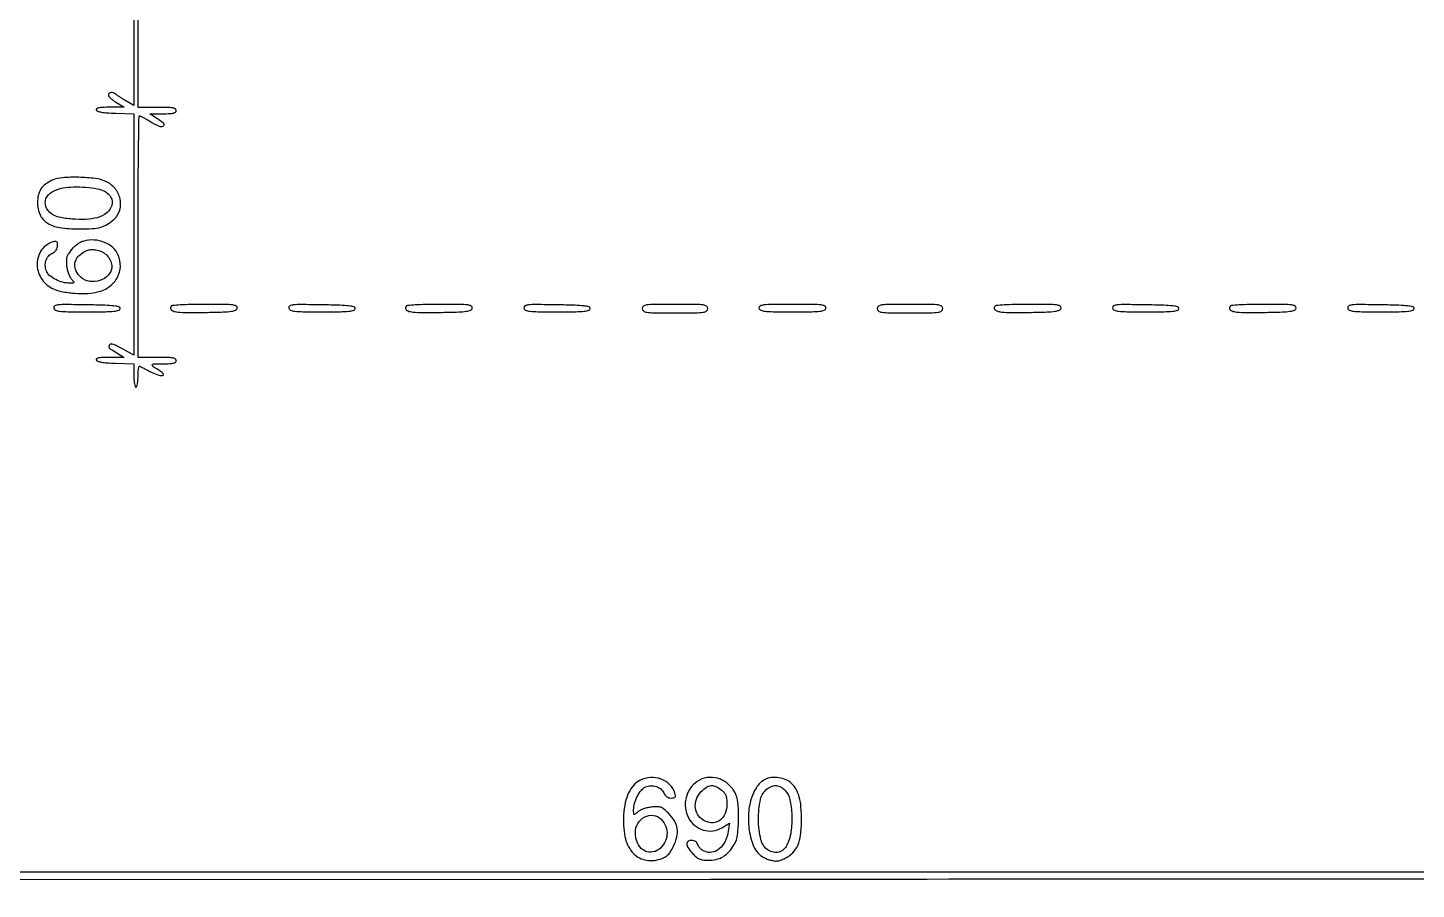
# Model space of a CAD drawing. Extents: x 0 to 836, y 5 to 589.
# Drawn here: x 139.2 to 194.6, y 196.4 to 230.8 of the extents above; entities that cross this region are included whole.
import ezdxf

# ---------------------------------------------------------------- set-up
doc = ezdxf.new("R2010")
doc.units = 0
doc.header["$MEASUREMENT"] = 0

msp = doc.modelspace()

# ---------------------------------------------------------------- linework, layer by layer
for points in [[(201.712326, 537.783562, -0.000001), (217.055896, 537.76491, -0.426088)], [(546.939, 229.3929, -0.000106), (546.943559, 250.949215, -0.000176), (546.957638, 269.095817, -0.000001), (546.976289, 285.583213, -0.415883)], [(836.0595, 588.6891), (420.497259, 588.710259, 0.000013), (261.145696, 588.714318, 0.000021), (126.989856, 588.708632), (4.934769, 588.698274, 0.19889), (4.878609, 588.675009, 0.198853), (4.855343, 588.618859), (4.83877, 516.273901, 0.000036), (4.826254, 436.744061, 0.000021), (4.8222, 342.282364), (4.8222, 95.946129), (4.469225, 95.920114, 0.031904), (4.160456, 95.877435, 0.315999), (4.075312, 95.787407, 0.415411), (4.137995, 95.703578, 0.035338), (4.43445, 95.6826), (4.8222, 95.6826), (4.8222, 50.2101), (4.8222, 4.7376), (420.462, 4.7376), (836.1018, 4.7376)], [(112.4334, 185.8662), (164.7585, 185.8662, -0.000114), (184.822427, 185.861641, -0.00019), (201.712326, 185.847562, -0.000001), (217.055896, 185.82891, -0.426088)], [(604.852986, 529.408162, -0.000002), (620.423836, 529.389509, -0.550615)], [(308.18842, 529.408162, -0.000002), (322.638019, 529.38951, -0.415836)], [(238.738155, 529.614638, -0.000002), (224.300981, 529.63329, -0.415836)], [(531.796111, 538.074638, -0.000002), (517.6951, 538.093291, -0.426056)], [(413.368417, 538.074638, -0.000002), (399.676779, 538.093291, -0.415815)], [(180.30375, 233.436491, -0.000037), (194.394891, 233.420726, -0.000061), (206.267293, 233.405114, -0.000001), (217.051222, 233.389599, -0.0589)], [(77.850638, 481.579418, -0.000002), (77.869294, 494.031443, -0.550517)], [(336.166934, 548.220763, -0.000002), (326.827688, 548.233536, -0.413812)], [(77.644162, 421.684687, -0.000002), (77.625507, 409.236574, -0.415775)], [(260.324089, 280.728444, -0.000002), (260.333986, 287.287743, -0.41377)], [(77.841889, 210.212758, -0.000002), (77.851786, 217.49274, -0.413814)], [(113.24454, 196.8219), (166.4357, 196.843117, -0.000076), (194.129329, 196.849978, -0.000422), (208.979583, 196.838892, -0.000018), (219.573002, 196.821664, -0.339554), (219.654984, 196.758517, -0.005474), (219.671246, 196.694514, -0.000736), (219.703767, 196.559527, -0.00085), (219.741804, 196.399412, -0.000716), (219.781561, 196.2297, 0.075333), (220.222458, 195.122809, 0.069307), (220.981489, 194.160464, 0.068572), (221.983103, 193.433781, 0.070968), (223.1325, 193.015501, 0.015857), (223.636266, 192.926116, 0.036107), (224.021422, 192.898448, 0.036146), (224.406305, 192.926491, 0.015922), (224.9091, 193.016339, 0.07402), (226.078511, 193.451767, 0.069028), (227.101823, 194.216936, 0.070107), (227.865049, 195.218987, 0.08096), (228.275628, 196.345973), (228.374113, 196.8642), (273.436809, 196.8642)], [(143.397, 233.496), (143.397, 230.6127), (143.397, 227.7294), (143.07975, 227.919039, -0.004855), (142.952396, 227.996854, -0.005537), (142.832083, 228.073846, -0.005042), (142.731416, 228.14131, -0.030884), (142.68213, 228.179739, 0.094374), (142.588016, 228.235619, 0.116251), (142.486878, 228.24742, 0.159083), (142.412033, 228.213019, 0.211125), (142.382628, 228.14505, 0.175744), (142.402067, 228.092737, 0.030637), (142.476162, 228.015549, 0.030019), (142.578657, 227.931889, 0.022931), (142.699878, 227.852695), (143.0163, 227.66609), (142.4382, 227.662345, 0.009126), (142.161838, 227.655509, 0.039013), (141.998225, 227.63562, 0.08811), (141.913138, 227.602155, 0.348167), (141.895127, 227.55285, 0.245891), (141.946079, 227.503569, 0.029679), (142.10321, 227.467247, 0.024548), (142.335059, 227.439586, 0.009086), (142.663577, 227.422656), (143.397, 227.398213), (143.397, 222.578583), (143.397, 217.758953), (142.939102, 218.017375, 0.013355), (142.731597, 218.127284, 0.038063), (142.580147, 218.188531, 0.059741), (142.47544, 218.208546, 0.278577), (142.423031, 218.18167, 0.076687), (142.392711, 218.110057, 0.251534), (142.404785, 218.06185, 0.069626), (142.468279, 218.009071, 0.002903), (142.7202, 217.855078), (143.0163, 217.676432), (142.4382, 217.676116, 0.009032), (142.161133, 217.670959, 0.039072), (141.997769, 217.652126, 0.089232), (141.913131, 217.619214, 0.348622), (141.895127, 217.57005, 0.245891), (141.946079, 217.520769, 0.029679), (142.10321, 217.484447, 0.024548), (142.335059, 217.456786, 0.009086), (142.663577, 217.439856), (143.397, 217.415413), (143.397, 216.953406, 0.017228), (143.403104, 216.776304, 0.028058), (143.421851, 216.627114, 0.027297), (143.448526, 216.516038, 0.331536), (143.4816, 216.4914, 0.324203), (143.514596, 216.515308, 0.030638), (143.541349, 216.617727, 0.030052), (143.560092, 216.756605, 0.018519), (143.5662, 216.92145, -0.013899), (143.570728, 217.084288, -0.025446), (143.584838, 217.216315, -0.02668), (143.60486, 217.309929, -0.467856), (143.62965, 217.321344, -0.005811), (143.671626, 217.300793, -0.000383), (143.79196, 217.240019, -0.000554), (143.935261, 217.167308, -0.000414), (144.093094, 217.086838, 0.035984), (144.351478, 216.977479, 0.100963), (144.545406, 216.952678, 0.569766), (144.574355, 217.010965, 0.111292), (144.468322, 217.114672, -0.006043), (144.157407, 217.311652, -0.33335), (144.135038, 217.372846, -0.322883), (144.187596, 217.413058, -0.005843), (144.56025, 217.419309, 0.010086), (144.82853, 217.426087, 0.048769), (144.979277, 217.447775, 0.109555), (145.059515, 217.487389, 0.227288), (145.089, 217.5489, 0.273642), (145.051125, 217.612923, 0.084509), (144.94095, 217.651125, 0.035355), (144.731186, 217.671, 0.005946), (144.3276, 217.6758), (143.5662, 217.6758), (143.5662, 222.498, -0.001233), (143.570759, 224.346894, -0.002058), (143.584838, 225.902903, -0.000171), (143.603614, 227.292928, -0.422362), (143.62965, 227.31756, -0.10382), (143.669388, 227.307477, -0.007062), (143.773867, 227.25447, -0.009869), (143.897255, 227.186521, -0.007234), (144.0315, 227.106493, 0.028609), (144.3871, 226.914605, 0.215036), (144.57372, 226.91199, 0.550574), (144.589504, 227.013254, 0.037328), (144.30645, 227.225867), (144.0315, 227.40195), (144.56025, 227.403375, 0.010038), (144.828886, 227.409493, 0.04885), (144.979487, 227.430788, 0.11021), (145.059539, 227.470213, 0.227201), (145.089, 227.5317, 0.273642), (145.051125, 227.595723, 0.084509), (144.94095, 227.633925, 0.035355), (144.731186, 227.6538, 0.005946), (144.3276, 227.6586), (143.5662, 227.6586), (143.5662, 230.566744), (143.5662, 233.474888)], [(217.2528, 186.12), (164.9277, 186.12, -0.00006), (144.863593, 186.122419, -0.000101), (127.973098, 186.129889)]]:
    msp.add_lwpolyline(points, format="xyb")
for points in [[(140.1399, 224.748147, 0.053672), (139.867415, 224.591071, 0.089458), (139.685064, 224.400053, 0.090403), (139.582122, 224.158881, 0.055837), (139.5477, 223.8516, 0.10406), (139.648434, 223.372823, 0.148393), (139.929581, 223.045318, 0.105117), (140.429065, 222.85884, 0.03681), (141.1974, 222.801675, 0.014948), (141.736993, 222.817444, 0.05366), (142.076403, 222.874423, 0.072223), (142.340955, 222.991848, 0.044209), (142.613155, 223.198902, 0.140323), (142.835523, 223.55891, 0.124029), (142.847762, 224.000781, 0.116908), (142.646311, 224.41584, 0.115538), (142.279234, 224.698453, 0.076424), (141.854118, 224.817715, 0.024439), (141.197538, 224.865132, 0.024038), (140.544057, 224.848894, 0.085905)], [(142.232524, 224.305487, -0.152341), (142.481014, 224.061715, -0.193791), (142.515903, 223.745197, -0.158165), (142.315544, 223.443861, -0.101891), (141.937876, 223.253346, -0.056119), (141.490266, 223.184781, -0.030501), (140.93332, 223.196536, -0.02923), (140.41222, 223.270253, -0.110494), (140.113163, 223.403469, -0.135251), (139.885303, 223.695396, -0.203488), (139.887725, 224.013852, -0.162529), (140.132082, 224.286168, -0.086537), (140.5629, 224.440785, -0.038102), (140.987501, 224.481571, -0.025119), (141.478037, 224.46654, -0.02485), (141.93407, 224.406665, -0.073437)], [(141.394764, 222.317201, 0.055757), (141.275735, 222.269442, 0.028701), (141.138686, 222.185349, 0.028124), (141.006014, 222.081533, 0.037788), (140.899257, 221.972544, 0.029405), (140.781221, 221.814245, 0.074549), (140.721161, 221.68435, 0.072535), (140.700957, 221.540416, 0.026727), (140.713037, 221.335212, 0.031012), (140.739903, 221.18259, 0.027174), (140.78631, 221.02741, 0.028137), (140.843862, 220.891733, 0.069644), (140.904407, 220.802567, -0.010125), (140.998395, 220.694387, -0.29066), (141.002943, 220.659415, -0.281034), (140.973141, 220.639614, -0.009632), (140.827095, 220.6368, -0.06538), (140.556544, 220.672329, -0.050678), (140.278462, 220.777768, -0.053033), (140.046239, 220.926502, -0.117448), (139.917852, 221.091466, -0.088801), (139.862287, 221.308724, -0.091593), (139.886518, 221.529283, -0.097345), (139.985216, 221.716038, -0.116273), (140.142234, 221.837657, 0.05591), (140.233024, 221.891984, 0.077484), (140.298625, 221.960289, 0.081855), (140.337916, 222.042213, 0.071083), (140.3514, 222.136581, 0.033646), (140.344149, 222.244215, 0.197222), (140.316367, 222.292293, 0.203472), (140.263441, 222.30614, 0.035991), (140.16105, 222.283511, 0.166211), (139.713001, 221.96441, 0.151956), (139.53374, 221.425124, 0.141227), (139.687858, 220.848775, 0.139974), (140.125459, 220.44048, 0.068762), (140.504245, 220.308482, 0.030667), (141.028677, 220.236346, 0.030666), (141.568929, 220.228746, 0.056497), (142.002304, 220.298737, 0.094057), (142.440897, 220.516341, 0.109336), (142.742059, 220.870379, 0.113597), (142.858629, 221.307096, 0.108016), (142.776014, 221.759605, 0.11261), (142.563883, 222.056711, 0.085907), (142.223227, 222.267956, 0.080936), (141.811323, 222.361002, 0.082894)], [(142.075768, 221.909576, -0.085784), (142.275997, 221.791053, -0.082624), (142.427881, 221.610841, -0.086689), (142.508051, 221.399443, -0.109293), (142.50217, 221.1908, -0.16313), (142.308644, 220.888418, -0.119704), (141.945758, 220.717669, -0.116706), (141.53742, 220.730266, -0.150427), (141.22146, 220.929158, -0.088728), (141.066834, 221.191033, -0.138217), (141.045587, 221.450553, -0.134064), (141.163382, 221.688576, -0.081178), (141.4089, 221.888219, -0.05298), (141.564625, 221.956801, -0.069353), (141.717711, 221.983158, -0.063219), (141.882864, 221.967545, -0.035715)], [(140.197885, 219.644932, 0.251212), (140.265328, 219.561955, 0.071206), (140.431855, 219.518742, 0.025348), (140.759401, 219.498725, 0.002588), (141.536959, 219.4947, 0.002964), (142.258934, 219.49898, 0.021179), (142.607593, 219.517899, 0.045119), (142.795597, 219.55342, 0.335246), (142.8471, 219.6216, 0.334881), (142.795083, 219.690556, 0.04165), (142.598882, 219.729302, 0.020579), (142.239703, 219.754692, 0.002999), (141.508027, 219.771832, 0.002151), (140.688987, 219.782578, 0.02635), (140.37633, 219.768853, 0.099142), (140.23675, 219.726562, 0.328399)], [(144.872944, 219.698829, 0.362859), (144.890241, 219.578353, 0.142614), (145.052829, 219.500072, 0.039903), (145.447733, 219.466173, 0.006123), (146.236613, 219.471205, 0.002888), (146.970283, 219.48911, 0.025518), (147.293186, 219.515388, 0.067043), (147.460179, 219.560907, 0.250335), (147.526391, 219.64275, 0.329521), (147.487582, 219.723708, 0.093362), (147.345785, 219.767722, 0.026378), (147.033524, 219.787121, 0.002325), (146.242296, 219.7908, 0.004799), (145.669543, 219.785303, 0.011967), (145.251282, 219.767252, 0.008478), (144.940465, 219.741076, 0.233154)], [(149.588485, 219.644932, 0.251212), (149.655928, 219.561955, 0.071206), (149.822455, 219.518742, 0.025348), (150.150001, 219.498725, 0.002588), (150.927559, 219.4947, 0.002964), (151.649534, 219.49898, 0.021179), (151.998193, 219.517899, 0.045119), (152.186197, 219.55342, 0.335246), (152.2377, 219.6216, 0.334881), (152.185683, 219.690556, 0.04165), (151.989482, 219.729302, 0.020579), (151.630303, 219.754692, 0.002999), (150.898627, 219.771832, 0.002151), (150.079587, 219.782578, 0.02635), (149.76693, 219.768853, 0.099142), (149.62735, 219.726562, 0.328399)], [(154.263544, 219.698829, 0.362859), (154.280841, 219.578353, 0.142614), (154.443429, 219.500072, 0.039903), (154.838333, 219.466173, 0.006123), (155.627213, 219.471205, 0.002888), (156.360883, 219.48911, 0.025518), (156.683786, 219.515388, 0.067043), (156.850779, 219.560907, 0.250335), (156.916991, 219.64275, 0.329521), (156.878182, 219.723708, 0.093362), (156.736385, 219.767722, 0.026378), (156.424124, 219.787121, 0.002325), (155.632896, 219.7908, 0.004799), (155.060143, 219.785303, 0.011967), (154.641882, 219.767252, 0.008478), (154.331065, 219.741076, 0.233154)], [(158.979085, 219.644932, 0.251212), (159.046528, 219.561955, 0.071206), (159.213055, 219.518742, 0.025348), (159.540601, 219.498725, 0.002588), (160.318159, 219.4947, 0.002964), (161.040134, 219.49898, 0.021179), (161.388793, 219.517899, 0.045119), (161.576797, 219.55342, 0.335246), (161.6283, 219.6216, 0.334881), (161.576283, 219.690556, 0.04165), (161.380082, 219.729302, 0.020579), (161.020903, 219.754692, 0.002999), (160.289227, 219.771832, 0.002151), (159.470187, 219.782578, 0.02635), (159.15753, 219.768853, 0.099142), (159.01795, 219.726562, 0.328399)], [(163.701, 219.6216, 0.250083), (163.751569, 219.526818, 0.116079), (163.886062, 219.476279, 0.02996), (164.182974, 219.455932, 0.00213), (165.0123, 219.4524, 0.00213), (165.841626, 219.455932, 0.02996), (166.138537, 219.476279, 0.116079), (166.273031, 219.526818, 0.250083), (166.3236, 219.6216, 0.250083), (166.273031, 219.716382, 0.116079), (166.138537, 219.766921, 0.02996), (165.841626, 219.787268, 0.00213), (165.0123, 219.7908, 0.00213), (164.182974, 219.787268, 0.02996), (163.886062, 219.766921, 0.116079), (163.751569, 219.716382, 0.250083)], [(168.370105, 219.64275, 0.254832), (168.437342, 219.561168, 0.068159), (168.606215, 219.518703, 0.024934), (168.936043, 219.498762, 0.002632), (169.7076, 219.4947, 0.002632), (170.479157, 219.498762, 0.024934), (170.808985, 219.518703, 0.068159), (170.977858, 219.561168, 0.254832), (171.045095, 219.64275, 0.335991), (171.005019, 219.72404, 0.088793), (170.856956, 219.767799, 0.02535), (170.532519, 219.787144, 0.002216), (169.7076, 219.7908, 0.002216), (168.882681, 219.787144, 0.02535), (168.558244, 219.767799, 0.088793), (168.410181, 219.72404, 0.335991)], [(173.0916, 219.6216, 0.250083), (173.142169, 219.526818, 0.116079), (173.276662, 219.476279, 0.02996), (173.573574, 219.455932, 0.00213), (174.4029, 219.4524, 0.00213), (175.232226, 219.455932, 0.02996), (175.529137, 219.476279, 0.116079), (175.663631, 219.526818, 0.250083), (175.7142, 219.6216, 0.250083), (175.663631, 219.716382, 0.116079), (175.529137, 219.766921, 0.02996), (175.232226, 219.787268, 0.00213), (174.4029, 219.7908, 0.00213), (173.573574, 219.787268, 0.02996), (173.276662, 219.766921, 0.116079), (173.142169, 219.716382, 0.250083)], [(177.782344, 219.698829, 0.362859), (177.799641, 219.578353, 0.142614), (177.962229, 219.500072, 0.039903), (178.357133, 219.466173, 0.006123), (179.146013, 219.471205, 0.002888), (179.879683, 219.48911, 0.025518), (180.202586, 219.515388, 0.067043), (180.369579, 219.560907, 0.250335), (180.435791, 219.64275, 0.329521), (180.396982, 219.723708, 0.093362), (180.255185, 219.767722, 0.026378), (179.942924, 219.787121, 0.002325), (179.151696, 219.7908, 0.004799), (178.578943, 219.785303, 0.011967), (178.160682, 219.767252, 0.008478), (177.849865, 219.741076, 0.233154)], [(182.497885, 219.644932, 0.251212), (182.565328, 219.561955, 0.071206), (182.731855, 219.518742, 0.025348), (183.059401, 219.498725, 0.002588), (183.836959, 219.4947, 0.002964), (184.558934, 219.49898, 0.021179), (184.907593, 219.517899, 0.045119), (185.095597, 219.55342, 0.335246), (185.1471, 219.6216, 0.334881), (185.095083, 219.690556, 0.04165), (184.898882, 219.729302, 0.020579), (184.539703, 219.754692, 0.002999), (183.808027, 219.771832, 0.002151), (182.988987, 219.782578, 0.02635), (182.67633, 219.768853, 0.099142), (182.53675, 219.726562, 0.328399)], [(187.172944, 219.698829, 0.362859), (187.190241, 219.578353, 0.142614), (187.352829, 219.500072, 0.039903), (187.747733, 219.466173, 0.006123), (188.536613, 219.471205, 0.002888), (189.270283, 219.48911, 0.025518), (189.593186, 219.515388, 0.067043), (189.760179, 219.560907, 0.250335), (189.826391, 219.64275, 0.329521), (189.787582, 219.723708, 0.093362), (189.645785, 219.767722, 0.026378), (189.333524, 219.787121, 0.002325), (188.542296, 219.7908, 0.004799), (187.969543, 219.785303, 0.011967), (187.551282, 219.767252, 0.008478), (187.240465, 219.741076, 0.233154)], [(191.888485, 219.644932, 0.251212), (191.955928, 219.561955, 0.071206), (192.122455, 219.518742, 0.025348), (192.450001, 219.498725, 0.002588), (193.227559, 219.4947, 0.002964), (193.949534, 219.49898, 0.021179), (194.298193, 219.517899, 0.045119), (194.486197, 219.55342, 0.335246), (194.5377, 219.6216, 0.334881), (194.485683, 219.690556, 0.04165), (194.289482, 219.729302, 0.020579), (193.930303, 219.754692, 0.002999), (193.198627, 219.771832, 0.002151), (192.379587, 219.782578, 0.02635), (192.06693, 219.768853, 0.099142), (191.92735, 219.726562, 0.328399)], [(163.6164, 200.78138, 0.091039), (163.359011, 200.582804, 0.071413), (163.162653, 200.289228, 0.058997), (163.029436, 199.899125, 0.035155), (162.960422, 199.412694, 0.065252), (163.012303, 198.544157, 0.12543), (163.307169, 197.917071, 0.165394), (163.800275, 197.612106, 0.137042), (164.4201, 197.640841, 0.03902), (164.601483, 197.716827, 0.072123), (164.731393, 197.809319, 0.063137), (164.840356, 197.943519, 0.023863), (164.958142, 198.155007, 0.05808), (165.091109, 198.525693, 0.096714), (165.102861, 198.856095, 0.097528), (164.989598, 199.164732, 0.059881), (164.749543, 199.470377, 0.02073), (164.569754, 199.635845, 0.087428), (164.443646, 199.70941, 0.092225), (164.303401, 199.733446, 0.024517), (164.075982, 199.71905, 0.029908), (163.91763, 199.691535, 0.026782), (163.757608, 199.644586, 0.027747), (163.618444, 199.586662, 0.071538), (163.528367, 199.525993, -0.010472), (163.420248, 199.43219, -0.297784), (163.38518, 199.428145, -0.274003), (163.365378, 199.45891, -0.009257), (163.3626, 199.608953, -0.072542), (163.40051, 199.868876, -0.047148), (163.514388, 200.150802, -0.048132), (163.670289, 200.39174, -0.118747), (163.835058, 200.520655, -0.094816), (164.042895, 200.571177, -0.089828), (164.258954, 200.542978, -0.093742), (164.44391, 200.442919, -0.11562), (164.563457, 200.288166, 0.05591), (164.617784, 200.197376, 0.077484), (164.686089, 200.131775, 0.081855), (164.768013, 200.092484, 0.071083), (164.862381, 200.079, 0.033646), (164.970015, 200.086251, 0.197222), (165.018093, 200.114033, 0.203472), (165.03194, 200.166959, 0.035991), (165.009311, 200.26935, 0.122665), (164.806365, 200.612907, 0.110661), (164.45873, 200.837052, 0.105474), (164.034103, 200.897798, 0.10222)], [(165.903604, 200.740586, 0.188759), (165.45472, 200.086223, 0.180396), (165.558409, 199.285777, 0.199234), (166.143523, 198.801183, 0.210904), (166.881623, 198.888183), (167.193059, 199.071935), (167.142896, 198.762819, -0.071214), (167.013722, 198.34972, -0.105821), (166.783313, 198.050444, -0.133073), (166.492462, 197.913787, -0.151692), (166.188247, 197.952458, -0.049128), (166.100857, 198.003158, -0.042152), (166.020064, 198.072341, -0.044207), (165.957172, 198.148534, -0.086696), (165.92458, 198.219838, 0.08419), (165.892557, 198.290829, 0.095531), (165.839989, 198.34373, 0.088381), (165.767948, 198.376056, 0.061447), (165.679233, 198.387, 0.133082), (165.53658, 198.348347, 0.285943), (165.48558, 198.251464, 0.133017), (165.541657, 198.091382, 0.031957), (165.716906, 197.86804, 0.031825), (165.858955, 197.72809, 0.075144), (165.984236, 197.648788, 0.071526), (166.131192, 197.607879, 0.026746), (166.345152, 197.591755, 0.06371), (166.66065, 197.625168, 0.079209), (166.933075, 197.73742, 0.074413), (167.169475, 197.935524, 0.048802), (167.378385, 198.223724, 0.101117), (167.512266, 198.616955, 0.029258), (167.556131, 199.260024, 0.02942), (167.524335, 199.905546, 0.096872), (167.398434, 200.310853, 0.096072), (167.112055, 200.660766, 0.103728), (166.722812, 200.866711, 0.107938), (166.296391, 200.894419, 0.112028)], [(168.610339, 200.821331, 0.133039), (168.267329, 200.501662, 0.072917), (168.036471, 199.971239, 0.063285), (167.944676, 199.31285, 0.054258), (168.011988, 198.615899, 0.038109), (168.124229, 198.226849, 0.07364), (168.280366, 197.943784, 0.08606), (168.492915, 197.74656, 0.071427), (168.773275, 197.616721, 0.026842), (168.960001, 197.571535, 0.069755), (169.097897, 197.565399, 0.067582), (169.234701, 197.597398, 0.024029), (169.419054, 197.678135, 0.08301), (169.718912, 197.895149, 0.092798), (169.918209, 198.19049, 0.071312), (170.030171, 198.601149, 0.029806), (170.067058, 199.174992, 0.020525), (170.047403, 199.714043, 0.045555), (169.978511, 200.118927, 0.060037), (169.855612, 200.42706, 0.079457), (169.67116, 200.665694, 0.093169), (169.451039, 200.806285, 0.059297), (169.156742, 200.885877, 0.059632), (168.854333, 200.893908, 0.098591)], [(166.862091, 200.41126, -0.046524), (166.977121, 200.302039, -0.087942), (167.042988, 200.192871, -0.070477), (167.075554, 200.051707, -0.021505), (167.085, 199.832172, -0.091023), (167.017126, 199.462423, -0.137344), (166.823767, 199.200582, -0.15282), (166.539576, 199.094115, -0.121259), (166.21575, 199.155113, -0.130307), (165.956695, 199.36748, -0.124874), (165.831672, 199.683703, -0.118756), (165.869796, 200.034135, -0.110605), (166.063292, 200.339308, -0.050987), (166.272087, 200.509368, -0.123571), (166.458534, 200.574427, -0.130223), (166.647241, 200.542198, -0.059664)], [(169.402533, 200.391758, -0.144075), (169.602334, 200.025345, -0.044146), (169.681637, 199.393223, -0.044375), (169.646511, 198.719924, -0.081718), (169.482795, 198.197876, -0.09631), (169.344849, 198.019764, -0.114296), (169.157736, 197.919437, -0.114637), (168.946014, 197.911751, -0.097318), (168.738281, 197.996174, -0.192896), (168.445569, 198.415296, -0.054774), (168.349295, 199.21984, -0.054766), (168.430126, 200.027359, -0.189883), (168.714512, 200.457206, -0.063398), (168.900219, 200.554925, -0.113636), (169.070219, 200.577403, -0.112269), (169.234341, 200.523298, -0.060914)], [(164.460248, 199.235152, -0.10684), (164.645547, 198.947661, -0.109765), (164.693166, 198.612179, -0.109146), (164.594207, 198.286613, -0.104617), (164.366258, 198.027235, -0.151218), (164.048574, 197.914442, -0.167491), (163.73741, 198.007601, -0.139993), (163.510731, 198.293827, -0.098224), (163.43028, 198.699402, -0.135032), (163.531007, 199.065576, -0.139461), (163.803974, 199.323351, -0.152321), (164.152466, 199.385804, -0.166619)]]:
    msp.add_lwpolyline(points, format="xyb", close=True)
msp.add_lwpolyline([(219.598234, 197.118), (166.481117, 197.118), (113.364, 197.118)])

doc.saveas('drawing.dxf')
